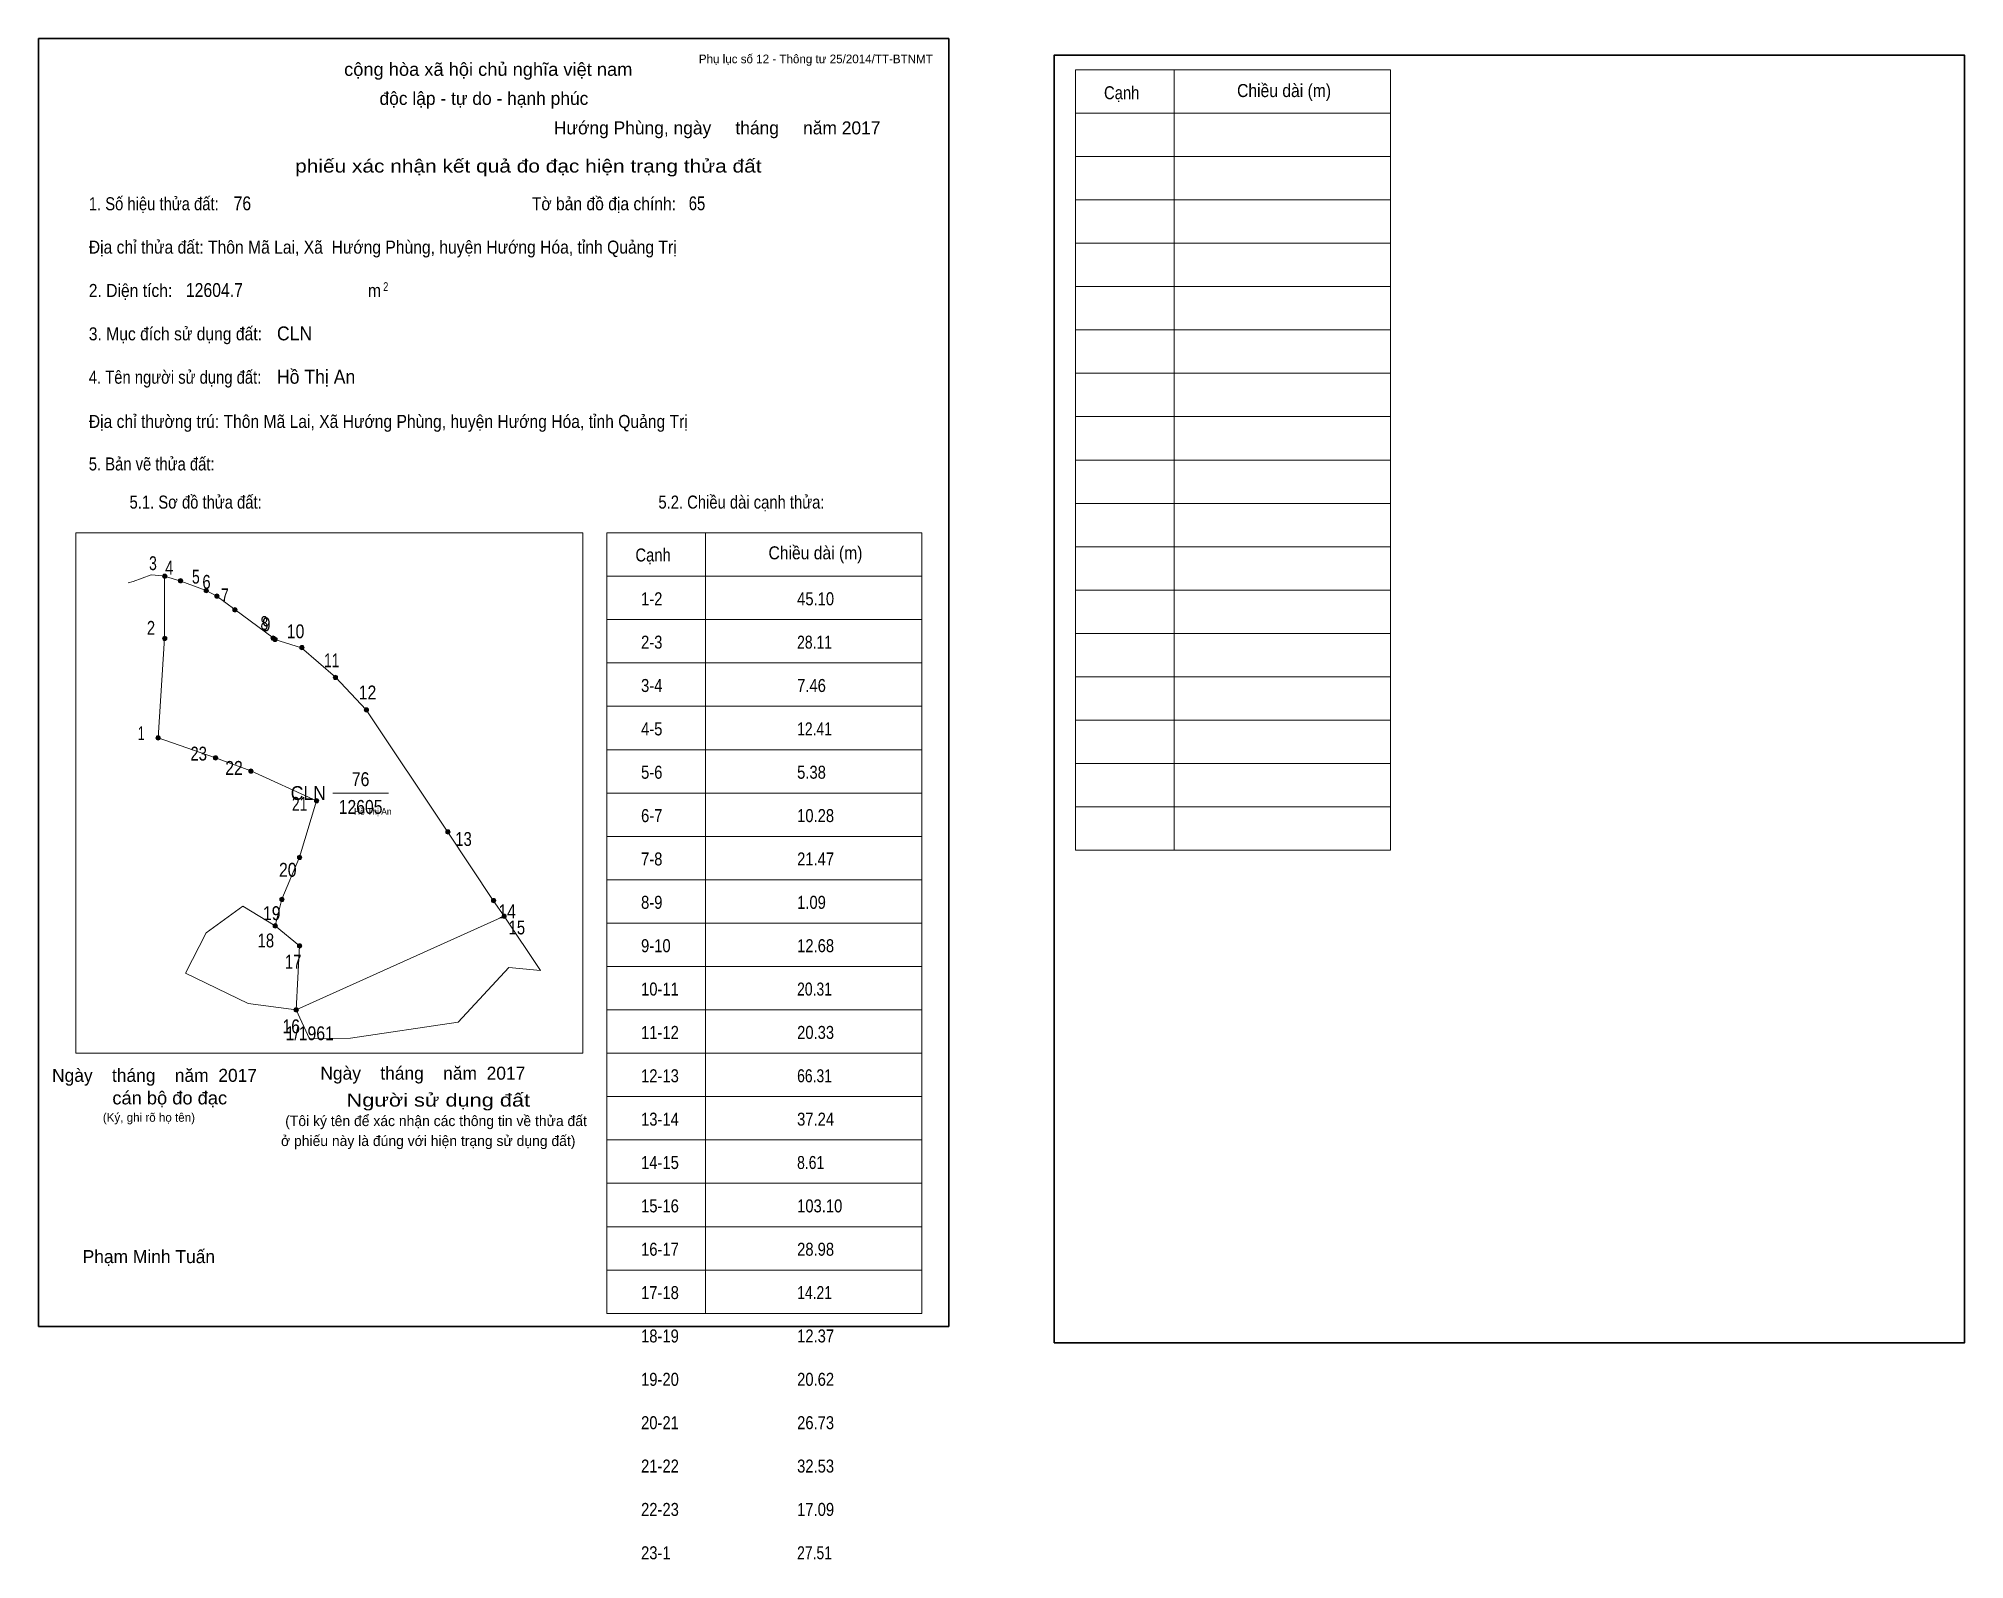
# Model space of a CAD drawing. Header units: centimetres. Extents: x 0 to 44.4, y -5.4 to 29.7.
import ezdxf
from ezdxf.enums import TextEntityAlignment as Align

# ---------------------------------------------------------------- set-up
doc = ezdxf.new("R2010")
doc.units = ezdxf.units.CM
doc.header["$LTSCALE"] = 0.12
for name, color, linetype in [('2', 7, 'Continuous'), ('30', 7, 'Continuous'), ('34', 7, 'Continuous')]:
    doc.layers.add(name, color=color, linetype=linetype)
for name, color, linetype, lineweight in [('32', 7, 'Continuous', 13), ('33', 7, 'Continuous', 13), ('6', 7, 'Continuous', 13), ('63', 7, 'Continuous', 13)]:
    doc.layers.add(name, color=color, linetype=linetype, lineweight=lineweight)

msp = doc.modelspace()

# ---------------------------------------------------------------- hatches: boundary and pattern name
at = {"layer": '32'}
for points in [[(2.9622, 17.3003, 1), (2.8622, 17.3003, 1)], [(3.3279, 17.1947, 1), (3.2279, 17.1947, 1)], [(3.9186, 16.9672, 1), (3.8186, 16.9672, 1)], [(4.1639, 16.8442, 1), (4.0639, 16.8442, 1)], [(4.5807, 16.526, 1), (4.4807, 16.526, 1)], [(2.9622, 15.8664, 1), (2.8622, 15.8664, 1)], [(5.4616, 15.8756, 1), (5.3616, 15.8756, 1)], [(5.5065, 15.8425, 1), (5.4065, 15.8425, 1)], [(6.1252, 15.6542, 1), (6.0252, 15.6542, 1)], [(6.899, 14.9656, 1), (6.799, 14.9656, 1)], [(7.6156, 14.2163, 1), (7.5156, 14.2163, 1)], [(2.8092, 13.5711, 1), (2.7092, 13.5711, 1)], [(4.1354, 13.112, 1), (4.0354, 13.112, 1)], [(4.9515, 12.806, 1), (4.8515, 12.806, 1)], [(6.4639, 12.123, 1), (6.3639, 12.123, 1)], [(9.4937, 11.4033, 1), (9.3937, 11.4033, 1)], [(6.0737, 10.8167, 1), (5.9737, 10.8167, 1)], [(5.6656, 9.8476, 1), (5.5656, 9.8476, 1)], [(10.5465, 9.8221, 1), (10.4465, 9.8221, 1)], [(10.7913, 9.4574, 1), (10.6913, 9.4574, 1)], [(5.5126, 9.2355, 1), (5.4126, 9.2355, 1)], [(6.0737, 8.7764, 1), (5.9737, 8.7764, 1)], [(5.9951, 7.3003, 1), (5.8951, 7.3003, 1)]]:
    msp.add_hatch(color=256, dxfattribs=at).paths.add_polyline_path(points)

# ---------------------------------------------------------------- linework, layer by layer
for centre in [(2.9122, 17.3003), (3.2779, 17.1947), (3.8686, 16.9672), (4.1139, 16.8442), (4.5307, 16.526), (2.9122, 15.8664), (5.4116, 15.8756), (5.4565, 15.8425), (6.0752, 15.6542), (6.849, 14.9656), (7.5656, 14.2163), (2.7592, 13.5711), (4.0854, 13.112), (4.9015, 12.806), (6.4139, 12.123), (9.4437, 11.4033), (6.0237, 10.8167), (5.6156, 9.8476), (10.4965, 9.8221), (10.7413, 9.4574), (5.4626, 9.2355), (6.0237, 8.7764), (5.9451, 7.3003)]:
    msp.add_circle(centre, 0.05, dxfattribs=at)
at = {"layer": '33'}
msp.add_line((6.79, 12.3), (8.07, 12.3), dxfattribs=at)
at = {"layer": '6'}
for p, q in [((4.71, 9.69), (5.46, 9.24)), ((10.74, 9.46), (5.94, 7.3)), ((10.74, 9.46), (11.58, 8.21))]:
    msp.add_line(p, q, dxfattribs=at)
for points in [[(2.91, 17.3), (2.87, 17.31), (2.6, 17.33), (2.18, 17.18), (2.07, 17.15)], [(2.91, 17.3), (2.91, 15.87), (2.76, 13.57), (4.08, 13.11), (4.9, 12.81), (6.41, 12.12), (6.02, 10.82), (5.61, 9.85), (5.46, 9.24)], [(2.91, 17.3), (3.28, 17.19), (3.87, 16.97), (4.11, 16.84), (4.53, 16.53), (5.41, 15.88)], [(5.41, 15.88), (5.45, 15.84), (6.07, 15.65), (6.85, 14.97)], [(10.74, 9.46), (10.49, 9.82), (9.44, 11.4), (7.56, 14.22), (6.85, 14.97)], [(4.71, 9.69), (3.87, 9.08), (3.39, 8.15), (4.84, 7.45), (5.94, 7.3)], [(5.46, 9.24), (6.02, 8.78), (5.94, 7.3)], [(5.94, 7.3), (6.25, 6.63), (7.2, 6.65), (9.68, 7.02), (10.85, 8.28), (11.58, 8.21)]]:
    msp.add_lwpolyline(points, dxfattribs=at)
at = {"layer": '63'}
for p, q in [((23.92, 28.98), (31.19, 28.98)), ((23.92, 10.98), (23.92, 28.98)), ((26.2, 10.98), (26.2, 28.98)), ((31.19, 10.98), (31.19, 28.98)), ((23.92, 27.98), (31.19, 27.98)), ((23.92, 26.98), (31.19, 26.98)), ((23.92, 25.98), (31.19, 25.98)), ((23.92, 24.98), (31.19, 24.98)), ((23.92, 23.98), (31.19, 23.98)), ((23.92, 22.98), (31.19, 22.98)), ((23.92, 21.98), (31.19, 21.98)), ((23.92, 20.98), (31.19, 20.98)), ((23.92, 19.98), (31.19, 19.98)), ((23.92, 18.98), (31.19, 18.98)), ((0.86, 18.3), (12.56, 18.3)), ((0.86, 6.3), (0.86, 18.3)), ((12.56, 6.3), (12.56, 18.3)), ((13.11, 18.3), (20.38, 18.3)), ((13.11, 0.3), (13.11, 18.3)), ((15.39, 0.3), (15.39, 18.3)), ((20.38, 0.3), (20.38, 18.3)), ((23.92, 17.98), (31.19, 17.98)), ((13.11, 17.3), (20.38, 17.3)), ((23.92, 16.98), (31.19, 16.98)), ((13.11, 16.3), (20.38, 16.3)), ((23.92, 15.98), (31.19, 15.98)), ((13.11, 15.3), (20.38, 15.3)), ((23.92, 14.98), (31.19, 14.98)), ((13.11, 14.3), (20.38, 14.3)), ((23.92, 13.98), (31.19, 13.98)), ((13.11, 13.3), (20.38, 13.3)), ((23.92, 12.98), (31.19, 12.98)), ((13.11, 12.3), (20.38, 12.3)), ((23.92, 11.98), (31.19, 11.98)), ((13.11, 11.3), (20.38, 11.3)), ((23.92, 10.98), (31.19, 10.98)), ((13.11, 10.3), (20.38, 10.3)), ((13.11, 9.3), (20.38, 9.3)), ((13.11, 8.3), (20.38, 8.3)), ((13.11, 7.3), (20.38, 7.3)), ((0.86, 6.3), (12.56, 6.3)), ((13.11, 6.3), (20.38, 6.3)), ((13.11, 5.3), (20.38, 5.3)), ((13.11, 4.3), (20.38, 4.3)), ((13.11, 3.3), (20.38, 3.3)), ((13.11, 2.3), (20.38, 2.3)), ((13.11, 1.3), (20.38, 1.3)), ((13.11, 0.3), (20.38, 0.3))]:
    msp.add_line(p, q, dxfattribs=at)
at = {"layer": '63', "lineweight": 35}
for points in [[(0, 0), (0, 29.7), (21, 29.7), (21, 0)], [(23.43, -0.38), (23.43, 29.32), (44.43, 29.32), (44.43, -0.38)]]:
    msp.add_lwpolyline(points, close=True, dxfattribs=at)

# ---------------------------------------------------------------- texts
at = {"layer": '2', "width": 0.95}
msp.add_text('Hồ Thị An', height=0.153, dxfattribs=at).set_placement((7.28, 11.8))
at = {"layer": '30'}
for s, height, width, p in [('1-2', 0.3, 0.85, (13.9, 16.63)), ('45.10', 0.3, 0.85, (17.5, 16.63)), ('2-3', 0.3, 0.85, (13.9, 15.63)), ('28.11', 0.3, 0.8, (17.5, 15.63)), ('3-4', 0.3, 0.85, (13.9, 14.63)), ('7.46', 0.3, 0.85, (17.5, 14.63)), ('4-5', 0.3, 0.85, (13.9, 13.63)), ('12.41', 0.3, 0.8, (17.5, 13.63)), ('5-6', 0.3, 0.85, (13.9, 12.63)), ('5.38', 0.3, 0.85, (17.5, 12.63)), ('6-7', 0.3, 0.85, (13.9, 11.63)), ('10.28', 0.3, 0.85, (17.5, 11.63)), ('7-8', 0.3, 0.85, (13.9, 10.63)), ('21.47', 0.3, 0.85, (17.5, 10.63)), ('8-9', 0.3, 0.85, (13.9, 9.63)), ('1.09', 0.3, 0.85, (17.5, 9.63)), ('9-10', 0.3, 0.85, (13.9, 8.63)), ('12.68', 0.3, 0.85, (17.5, 8.63)), ('10-11', 0.3, 0.85, (13.9, 7.63)), ('20.31', 0.3, 0.8, (17.5, 7.63)), ('1/1961', 0.32, 0.85, (5.7, 6.6)), ('11-12', 0.3, 0.85, (13.9, 6.63)), ('20.33', 0.3, 0.85, (17.5, 6.63)), ('12-13', 0.3, 0.85, (13.9, 5.63)), ('66.31', 0.3, 0.8, (17.5, 5.63)), ('13-14', 0.3, 0.85, (13.9, 4.63)), ('37.24', 0.3, 0.85, (17.5, 4.63)), ('14-15', 0.3, 0.85, (13.9, 3.63)), ('8.61', 0.3, 0.8, (17.5, 3.63)), ('15-16', 0.3, 0.85, (13.9, 2.63)), ('103.10', 0.3, 0.85, (17.5, 2.63)), ('16-17', 0.3, 0.85, (13.9, 1.63)), ('28.98', 0.3, 0.85, (17.5, 1.63)), ('17-18', 0.3, 0.85, (13.9, 0.63)), ('14.21', 0.3, 0.8, (17.5, 0.63)), ('18-19', 0.3, 0.85, (13.9, -0.37)), ('12.37', 0.3, 0.85, (17.5, -0.37)), ('19-20', 0.3, 0.85, (13.9, -1.37)), ('20.62', 0.3, 0.85, (17.5, -1.37)), ('20-21', 0.3, 0.85, (13.9, -2.37)), ('26.73', 0.3, 0.85, (17.5, -2.37)), ('21-22', 0.3, 0.85, (13.9, -3.37)), ('32.53', 0.3, 0.85, (17.5, -3.37)), ('22-23', 0.3, 0.85, (13.9, -4.37)), ('17.09', 0.3, 0.85, (17.5, -4.37)), ('23-1', 0.3, 0.85, (13.9, -5.37)), ('27.51', 0.3, 0.8, (17.5, -5.37))]:
    msp.add_text(s, height=height, dxfattribs=dict(at, width=width)).set_placement(p)
at = {"layer": '32'}
for s, width, p in [('3', 0.75, (2.64, 17.44)), ('4', 0.8, (3.015, 17.34)), ('5', 0.75, (3.63, 17.13)), ('6', 0.8, (3.875, 17.01)), ('7', 0.75, (4.3, 16.7)), ('2', 0.8, (2.595, 15.95)), ('8', 0.75, (5.21, 16.06)), ('9', 0.8, (5.255, 16.03)), ('10', 0.85, (5.93, 15.87)), ('11', 0.75, (6.765, 15.2)), ('12', 0.85, (7.59, 14.46)), ('1', 0.65, (2.37, 13.52)), ('23', 0.8, (3.695, 13.05)), ('22', 0.85, (4.51, 12.72)), ('21', 0.75, (6.025, 11.89)), ('13', 0.8, (9.805, 11.08)), ('20', 0.85, (5.75, 10.37)), ('19', 0.85, (5.38, 9.37)), ('14', 0.85, (10.81, 9.41)), ('15', 0.8, (11.035, 9.04)), ('18', 0.8, (5.245, 8.74)), ('17', 0.8, (5.875, 8.25)), ('16', 0.85, (5.83, 6.76))]:
    msp.add_text(s, height=0.32, dxfattribs=dict(at, width=width)).set_placement(p, align=Align.CENTER)
at = {"layer": '33', "width": 0.95}
msp.add_text('CLN', height=0.32, dxfattribs=at).set_placement((6.63, 12.14), align=Align.RIGHT)
at = {"layer": '33', "width": 0.85}
for s, p in [('76', (7.43, 12.46)), ('12605', (7.43, 11.82))]:
    msp.add_text(s, height=0.32, dxfattribs=at).set_placement(p, align=Align.CENTER)
at = {"layer": '34'}
for s, width, p in [('76', 0.85, (4.5, 25.74)), ('65', 0.8, (15, 25.74)), ('12604.7', 0.85, (3.4, 23.74)), ('CLN', 0.95, (5.5, 22.74)), ('Hồ Thị An', 0.95, (5.5, 21.74))]:
    msp.add_text(s, height=0.32, dxfattribs=dict(at, width=width)).set_placement(p)
at = {"layer": '63'}
for s, height, p in [('Phụ lục số 12 - Thông tư 25/2014/TT-BTNMT', 0.2, (20.63, 29.13)), ('Ngày    tháng    năm  2017', 0.3, (5.04, 5.64)), ('Ngày    tháng    năm  2017', 0.3, (11.23, 5.69)), ('(Ký, ghi rõ họ tên)', 0.2, (3.61, 4.72))]:
    msp.add_text(s, height=height, dxfattribs=at).set_placement(p, align=Align.RIGHT)
at = {"layer": '63', "width": 1.05}
msp.add_text('cộng hòa xã hội chủ nghĩa việt nam', height=0.3, dxfattribs=at).set_placement((10.375, 28.84), align=Align.CENTER)
at = {"layer": '63'}
for s, height, p in [('độc lập - tự do - hạnh phúc', 0.3, (10.275, 28.17)), ('Hướng Phùng, ngày     tháng     năm 2017', 0.3, (15.655, 27.49)), ('(Tôi ký tên để xác nhận các thông tin về thửa đất ', 0.24, (9.215, 4.62)), ('ở phiếu này là đúng với hiện trạng sử dụng đất)', 0.24, (8.99, 4.16)), ('Phạm Minh Tuấn', 0.3, (2.545, 1.46))]:
    msp.add_text(s, height=height, dxfattribs=at).set_placement(p, align=Align.CENTER)
for s, height, width, p in [('Cạnh', 0.3, 0.85, (24.58, 28.3)), ('Chiều dài (m)', 0.3, 0.9, (27.65, 28.35)), ('1. Số hiệu thửa đất:', 0.3, 0.85, (1.16, 25.74)), ('Tờ bản đồ địa chính:', 0.3, 0.9, (11.38, 25.74)), ('Địa chỉ thửa đất: Thôn Mã Lai, Xã  Hướng Phùng, huyện Hướng Hóa, tỉnh Quảng Trị', 0.3, 0.9, (1.16, 24.74)), ('2. Diện tích:', 0.3, 0.9, (1.16, 23.74)), ('2', 0.2, 0.8, (7.95, 23.88)), ('m', 0.3, 0.9, (7.6, 23.74)), ('3. Mục đích sử dụng đất:', 0.3, 0.9, (1.16, 22.74)), ('4. Tên người sử dụng đất:', 0.3, 0.85, (1.16, 21.74)), ('Địa chỉ thường trú: Thôn Mã Lai, Xã Hướng Phùng, huyện Hướng Hóa, tỉnh Quảng Trị', 0.3, 0.9, (1.16, 20.72)), ('5. Bản vẽ thửa đất:', 0.3, 0.85, (1.16, 19.74)), ('5.1. Sơ đồ thửa đất:', 0.3, 0.85, (2.1, 18.86)), ('5.2. Chiều dài cạnh thửa:', 0.3, 0.85, (14.3, 18.86)), ('Cạnh', 0.3, 0.85, (13.77, 17.64)), ('Chiều dài (m)', 0.3, 0.9, (16.84, 17.69))]:
    msp.add_text(s, height=height, dxfattribs=dict(at, width=width)).set_placement(p)
for s, width, p in [('phiếu xác nhận kết quả đo đạc hiện trạng thửa đất', 1.2, (16.68, 26.61)), ('cán bộ đo đạc', 1.05, (4.35, 5.12)), ('Người sử dụng đất', 1.25, (11.34, 5.07))]:
    msp.add_text(s, height=0.3, dxfattribs=dict(at, width=width)).set_placement(p, align=Align.RIGHT)

doc.saveas('drawing.dxf')
